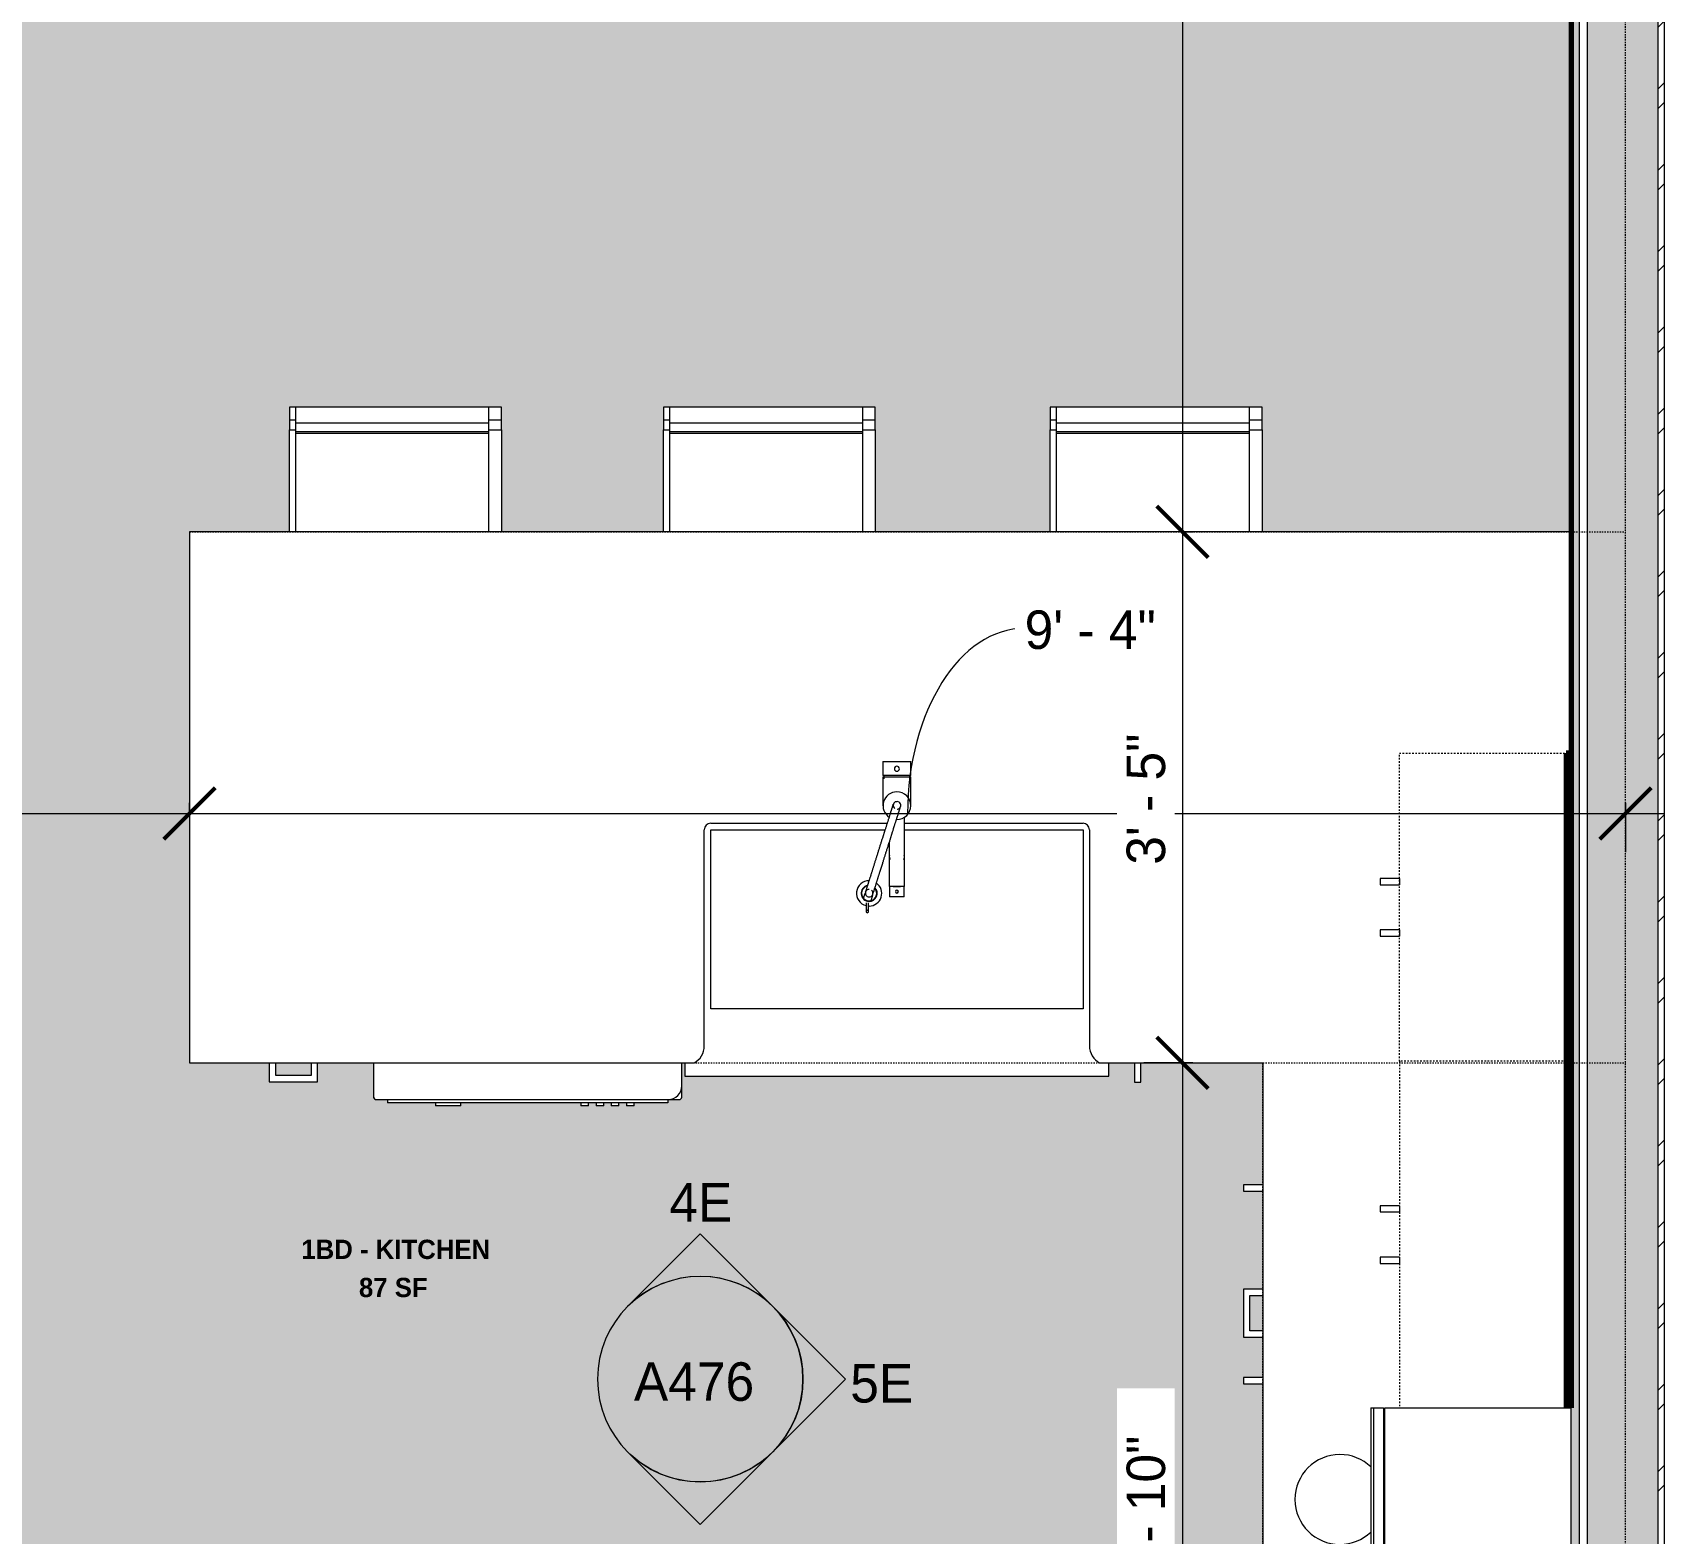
# Model space of a CAD drawing. Header units: inches. Extents: x 2887 to 5387, y 120 to 10852.
# Drawn here: x 3773.1 to 3900.2, y 10515.6 to 10632.5 of the extents above; entities that cross this region are included whole.
import ezdxf

# ---------------------------------------------------------------- set-up
doc = ezdxf.new("R2010")
doc.units = ezdxf.units.IN
doc.header["$MEASUREMENT"] = 0
doc.linetypes.add('Dash', pattern=[0.25, 0.125, -0.125])
doc.linetypes.add('Dash 3_32_', pattern=[0.1875, 0.09375, -0.09375])
for name, color, linetype, lineweight in [('0-2', 10, 'Continuous', 5), ('A-ANNO-DIMS', 211, 'Continuous', 9), ('A-ANNO-DIMS-32', 211, 'Continuous', 9), ('A-AREA-IDEN', 2, 'Continuous', 9), ('A-DETL-1', 90, 'Dash 3_32_', 18), ('A-WALL-1', 250, 'Continuous', 18), ('A-WALL-2', 113, 'Continuous', 70), ('A-WALL-3', 113, 'Continuous', 9), ('A-WALL-PATT-1', 50, 'Continuous', 9), ('A-WALL-PATT-2', 253, 'Continuous', 9), ('A-WALL-PATT-3', 8, 'Continuous', 9), ('G-ANNO-SYMB', 111, 'Continuous', 9), ('I-FURN', 30, 'Continuous', 9), ('I-WALL-1', 7, 'Continuous', 70), ('P-SANR-FIXT', 6, 'Continuous', 9), ('Q-CASE', 31, 'Continuous', 9), ('Q-CASE-3', 31, 'Dash', 9), ('Q-SPCQ', 91, 'Continuous', 9)]:
    doc.layers.add(name, color=color, linetype=linetype, lineweight=lineweight)
doc.layers.add('A-AREA-PATT-1', color=255, linetype='Continuous', lineweight=9, transparency=1)
doc.styles.add('Century Gothic', font='ufonts.com_century-gothic.ttf', dxfattribs={"height": 3})
doc.styles.add('Century Gothic_B_1', font='GOTHICB.TTF', dxfattribs={"height": 1.5})
doc.dimstyles.new('OD_1__HACK', dxfattribs={"dimscale": 12, "dimtxt": 3.132505, "dimasz": 0.333333, "dimexe": 0.25, "dimexo": 0.166667, "dimgap": 0.041667, "dimtad": 1, "dimdec": 0, "dimzin": 3, "dimdsep": 46, "dimlunit": 4, "dimtxsty": 'Century Gothic', "dimblk1": 'OBLIQUE', "dimblk2": 'OBLIQUE', "dimsah": 1, "dimcen": 0.09, "dimdle": 0.25, "dimazin": 0, "dimtfac": 1, "dimtdec": 4, "dimtix": 1, "dimtmove": 0, "dimatfit": 3, "dimfxl": 1, "dimtvp": 1, "dimtfill": 1, "dimfrac": 2, "dimtolj": 1, "dimtzin": 0, "dimarcsym": 2})
doc.dimstyles.new('OD_1__HACK_1', dxfattribs={"dimscale": 12, "dimtxt": 3.132505, "dimasz": 0.333333, "dimexe": 0.25, "dimexo": 0.166667, "dimgap": 0.041667, "dimtad": 1, "dimdec": 0, "dimzin": 3, "dimdsep": 46, "dimlunit": 4, "dimtxsty": 'Century Gothic', "dimblk1": 'OBLIQUE', "dimblk2": 'OBLIQUE', "dimsah": 1, "dimcen": 0.09, "dimdle": 0.25, "dimazin": 0, "dimtfac": 1, "dimtdec": 4, "dimtix": 1, "dimtmove": 1, "dimatfit": 3, "dimfxl": 1, "dimtvp": 1, "dimtfill": 1, "dimfrac": 2, "dimtolj": 1, "dimtzin": 0, "dimarcsym": 2})
pattern_1 = [(0, (0, 0), (10.24, 2.56), [0.422, -7.258, 0.422, -7.258, -40.96]), (0, (0, 0), (10.24, 2.56), [-15.36, 0.422, -14.938, 0.422, -7.258, -17.92]), (0, (0, 0), (10.24, 2.56), [-38.4, 0.422, -4.698, 0.422, -12.378]), (120, (3.84, 1.28), (-7.33702503, 7.58810013), [0.422, -7.258, 0.422, -7.258, -40.96]), (120, (3.84, 1.28), (-7.33702503, 7.58810013), [-15.36, 0.422, -14.938, 0.422, -7.258, -17.92]), (120, (3.84, 1.28), (-7.33702503, 7.58810013), [-38.4, 0.422, -4.698, 0.422, -12.378]), (240, (5.12, 6.4), (-2.90297497, -10.14810013), [0.422, -7.258, 0.422, -7.258, -40.96]), (240, (5.12, 6.4), (-2.90297497, -10.14810013), [-15.36, 0.422, -14.938, 0.422, -7.258, -17.92]), (240, (5.12, 6.4), (-2.90297497, -10.14810013), [-38.4, 0.422, -4.698, 0.422, -12.378])]

# ---------------------------------------------------------------- blocks, each defined once
blk = doc.blocks.new('CTR - 1st Phase - Common Walls_rvt-4-2ND _ 3RD FLOOR - 1BD A - ADA TYPE B')
at = {"layer": 'A-WALL-PATT-1'}
h = blk.add_hatch(dxfattribs=at)
h.set_pattern_fill('FP_1', color=256, style=0, pattern_type=2)
h.set_pattern_definition(pattern_1)
h.paths.add_polyline_path([(-2919.95, 10458.16), (-2919.95, 10715.5), (-2920.57, 10715.5), (-2920.57, 10458.16)], flags=0)
h.paths.add_polyline_path([(-2920.57, 10753.5), (-2919.95, 10753.5), (-2919.95, 10843.14), (-2920.57, 10843.14), (-2920.57, 10758.75)], flags=0)
h = blk.add_hatch(dxfattribs=at)
h.set_pattern_fill('FP_1', color=256, style=0, pattern_type=2)
h.set_pattern_definition(pattern_1)
h.paths.add_polyline_path([(-2913.31, 10457.54), (-2913.31, 10843.14), (-2913.32, 10843.14), (-2913.32, 10457.54)], flags=0)
at = {"layer": 'A-WALL-PATT-2'}
h = blk.add_hatch(dxfattribs=at)
h.set_pattern_fill('FP_2', color=256, style=0, pattern_type=2)
h.set_pattern_definition([(161.57, (0.16, 0.16), (-1.279773737, -0.000426766), [0, -9.107, 1.011, 0]), (18.43, (-0.16, 0.16), (-1.279773737, 0.000426766), [0, -9.107, 1.011, 0]), (108.43, (0.16, 0.16), (0.639452382, -3.199964008), [3.035, -7.083]), (71.57, (-0.16, 0.16), (0.639452382, 3.199964008), [3.035, -7.083])])
h.paths.add_polyline_path([(-2913.82, 10457.54), (-2913.82, 10843.14), (-2919.32, 10843.14), (-2919.32, 10457.54)], flags=0)
at = {"layer": 'A-WALL-PATT-3'}
h = blk.add_hatch(dxfattribs=at)
h.set_pattern_fill('FP_3', color=256, style=0, pattern_type=2)
h.set_pattern_definition([(45, (0, 0), (-3.1678384, 3.1678384), []), (45, (0, 4.8), (-3.1678384, 3.1678384), [])])
h.paths.add_polyline_path([(-2913.32, 10457.54), (-2913.32, 10843.14), (-2913.82, 10843.14), (-2913.82, 10457.54)], flags=0)
at = {"layer": 'A-WALL-1'}
for p, q in [((-2913.82, 10843.14), (-2913.82, 10458.16)), ((-2913.32, 10843.14), (-2913.32, 10458.16)), ((-2919.95, 10715.5), (-2919.95, 10458.16)), ((-2919.32, 10715.5), (-2919.32, 10458.16))]:
    blk.add_line(p, q, dxfattribs=at)
at = {"layer": 'I-WALL-1'}
blk.add_line((-2920.57, 10715.5), (-2920.57, 10525.42), dxfattribs=at)
blk = doc.blocks.new('Range - 24_ x 30_-2320547-2ND _ 3RD FLOOR - 1BD A - ADA TYPE B')
at = {"layer": 'Q-SPCQ'}
blk.add_line((29.25, 22), (30, 22), dxfattribs=at)
for centre, radius, start, end in [((6.5, 6), 3.5, 81.0228, 98.9772), ((6.5, 6), 3.5, 136.4283, 180), ((6.5, 6), 3.5, 360, 43.5294), ((23.5, 6), 3, 140.052, 180), ((23.5, 6), 3, 360, 53.8773), ((6.5, 6), 3.5, 180, 0), ((23.5, 6), 3, 180, 360)]:
    blk.add_arc(centre, radius, start, end, dxfattribs=at)
blk = doc.blocks.new('Dishwasher_15404 - 34_ counter-547918-2ND _ 3RD FLOOR - 1BD A - ADA TYPE B')
at = {"layer": 'Q-SPCQ'}
for p, q in [((25.8, 24), (24.02, 24)), ((26.68, 24), (25.8, 24)), ((26.87, 22.93), (26.87, 23.8)), ((26.87, 0.2), (26.87, 22.93)), ((26.87, 22.91), (27.12, 22.91)), ((27.12, 22.91), (27.12, 1.09)), ((27.37, 20.28), (27.12, 20.28)), ((27.12, 19.69), (27.37, 19.69)), ((27.37, 19.1), (27.12, 19.1)), ((27.37, 19.1), (27.37, 18.51)), ((27.37, 20.28), (27.37, 19.69)), ((27.12, 18.51), (27.37, 18.51)), ((27.37, 17.92), (27.12, 17.92)), ((27.37, 17.92), (27.37, 17.33)), ((27.12, 17.33), (27.37, 17.33)), ((27.37, 16.74), (27.12, 16.74)), ((27.37, 16.74), (27.37, 16.15)), ((27.12, 16.15), (27.37, 16.15)), ((27.37, 6.79), (27.12, 6.79)), ((27.37, 6.79), (27.37, 5.81)), ((27.37, 5.81), (27.37, 4.82)), ((27.12, 4.82), (27.37, 4.82)), ((26.87, 1.09), (27.12, 1.09)), ((24.02, 0), (26.68, 0))]:
    blk.add_line(p, q, dxfattribs=at)
for centre, radius, start, end in [((25.8, 22.93), 1.07, 360, 90), ((26.68, 23.8), 0.197, 0, 90), ((26.68, 0.2), 0.197, 270, 360), ((26.68, 0.2), 0.197, 285, 345)]:
    blk.add_arc(centre, radius, start, end, dxfattribs=at)
blk = doc.blocks.new('Bar_Stool_6722_1_ - Bar_Stool_6722_1_-1229311-2ND _ 3RD FLOOR - 1BD A - ADA TYPE B')
at = {"layer": 'I-FURN'}
for p, q in [((0, 1.78), (0, 9.71)), ((1, 2.03), (1, 9.71)), ((16, 9.71), (16, 2.03)), ((16.5, 9.71), (16.5, 1.78)), ((1, 1.78), (0, 1.78)), ((0, 1.78), (0, 0.98)), ((1, 1.91), (1, 2.03)), ((16, 2.03), (1, 2.03)), ((1, 1.24), (1, 1.91)), ((16, 1.91), (1, 1.91)), ((16, 2.03), (16, 1.91)), ((16, 1.91), (16, 1.24)), ((16.5, 1.78), (16, 1.78)), ((16.5, 0.98), (16.5, 1.78)), ((1, 0.98), (0, 0.98)), ((0, 0.98), (0, 0)), ((1, 0), (1, 1.24)), ((1, 1.24), (16, 1.24)), ((16, 1.24), (16, 0)), ((16.5, 0.98), (16, 0.98)), ((16.5, 0), (16.5, 0.98)), ((0, 0), (1, 0)), ((1, 0), (16, 0)), ((16, 0), (16.5, 0))]:
    blk.add_line(p, q, dxfattribs=at)
blk = doc.blocks.new('30quot_MicrowaveVent_11166 - 70cm miele oven-2322118-2ND _ 3RD FLOOR - 1BD A - ADA TYPE B')
at = {"layer": 'Q-CASE'}
for p, q in [((-14.2, -14.49), (-14.2, 0)), ((15.68, 0), (-14.2, 0)), ((15.68, 0), (15.68, -14.49)), ((15.68, -14.49), (-14.2, -14.49)), ((-14.2, -14.61), (15.68, -14.61)), ((-14.2, -15.39), (-14.2, -14.61)), ((15.68, -14.61), (15.68, -15.39)), ((-14.2, -15.6), (-14.2, -15.39)), ((-14.2, -15.39), (15.68, -15.39)), ((-14.2, -15.6), (15.68, -15.6)), ((7.69, -16.55), (7.69, -15.63)), ((8.88, -15.63), (8.88, -16.55)), ((15.68, -15.39), (15.68, -15.6)), ((7.69, -16.6), (8.88, -16.6))]:
    blk.add_line(p, q, dxfattribs=at)
blk = doc.blocks.new('Base Cabinet 4 Drawer 254 - Base Cabinet 4 Drawer 254 12_-2556189-2ND _ 3RD FLOOR - 1BD A - ADA TYPE B')
at = {"layer": 'Q-CASE'}
for p, q in [((-1.14, -24.02), (-1.14, -25.5)), ((-0.64, -25), (-0.64, -24.02)), ((2.11, -24.02), (2.11, -25)), ((2.61, -25.5), (2.61, -24.02)), ((2.11, -25), (-0.64, -25)), ((-1.14, -25.5), (2.61, -25.5))]:
    blk.add_line(p, q, dxfattribs=at)
blk = doc.blocks.new('kitchen_faucet_14143 - kitchen_faucet_14143-2965259-2ND _ 3RD FLOOR - 1BD A - ADA TYPE B')
at = {"layer": 'P-SANR-FIXT'}
for p, q in [((-7.23, 2.59), (-6.81, 2.46)), ((-7.58, 2.4), (-8.24, 2.4)), ((-8.24, 2.2), (-7.58, 2.2)), ((-6.99, 1.91), (-7.41, 2.04)), ((-6.3, 0.57), (-7.09, 0.57)), ((-7.09, -0.57), (-7.09, 0.57)), ((-2.84, 0.59), (-6.3, 0.59)), ((-6.3, 0.3), (-6.3, 0.59)), ((-6.3, 0.29), (-6.3, 0.15)), ((-6.3, 0.15), (-6.3, 0.29)), ((-6.3, 0.15), (-6.3, -0.15)), ((-6.3, -0.15), (-6.3, 0.15)), ((-3.97, 0.59), (-4.89, 0.59)), ((-0.9, 0.59), (-0.93, 0.59)), ((2.26, 1.08), (0, 1.08)), ((2.34, 1.02), (2.1, 1.02)), ((2.26, 1.08), (2.26, -1.08)), ((3.44, 1.08), (2.34, 1.08)), ((2.34, -1.08), (2.34, 1.08)), ((3.44, 1.08), (3.44, -1.08)), ((-7.09, -0.57), (-6.3, -0.57)), ((-6.3, -0.15), (-6.3, -0.29)), ((-6.3, -0.29), (-6.3, -0.15)), ((-6.3, -0.59), (-6.3, -0.3)), ((-6.3, -0.59), (-0.9, -0.59)), ((-4.89, -0.59), (-3.97, -0.59)), ((0, -1.08), (2.26, -1.08)), ((2.1, -1.02), (2.34, -1.02)), ((2.34, -1.08), (3.44, -1.08))]:
    blk.add_line(p, q, dxfattribs=at)
at = {"layer": 'P-SANR-FIXT', "flags": 128}
for points in [[(-6.52, 2.15), (-6.53, 2.23), (-6.56, 2.3), (-6.61, 2.36), (-6.67, 2.41), (-6.74, 2.44), (-6.82, 2.45), (-6.9, 2.44), (-6.97, 2.41), (-7.03, 2.36), (-7.08, 2.3), (-7.1, 2.23), (-7.11, 2.15)], [(-7.11, 2.15), (-7.1, 2.08), (-7.08, 2), (-7.03, 1.94), (-6.97, 1.9), (-6.9, 1.87), (-6.82, 1.86), (-6.74, 1.87), (-6.67, 1.9), (-6.61, 1.94), (-6.59, 1.97)], [(-6.91, 1.87), (-6.91, 1.87), (-6.91, 1.87), (-6.9, 1.87), (-6.9, 1.87), (-6.9, 1.87), (-6.89, 1.87), (-6.89, 1.86), (-6.88, 1.86), (-6.88, 1.86), (-6.87, 1.86), (-6.86, 1.86), (-6.71, 1.81), (-6.69, 1.8), (-6.68, 1.8), (-6.51, 1.75), (-6.49, 1.74), (-6.46, 1.73), (-6.43, 1.72), (-6.41, 1.71), (-6.38, 1.7), (-6.35, 1.69), (-6.32, 1.68), (-6.29, 1.67), (-6.26, 1.66), (-6.22, 1.65), (-6.19, 1.64), (-6.16, 1.63), (-6.12, 1.62), (-6.09, 1.61), (-6.05, 1.6), (-6.01, 1.59), (-5.98, 1.58), (-5.94, 1.56), (-5.9, 1.55), (-5.86, 1.54), (-5.82, 1.53), (-5.78, 1.51), (-5.74, 1.5), (-5.69, 1.49), (-5.65, 1.47), (-5.61, 1.46), (-5.56, 1.45), (-5.52, 1.43), (-5.47, 1.42), (-5.42, 1.4), (-5.38, 1.39), (-5.33, 1.37), (-5.28, 1.36), (-5.23, 1.34), (-5.18, 1.33), (-4.48, 1.1), (-4.42, 1.09), (-4.36, 1.07), (-4.31, 1.05), (-4.25, 1.03), (-4.19, 1.01), (-4.13, 0.99), (-4.07, 0.98), (-4.02, 0.96), (-3.96, 0.94), (-3.9, 0.92), (-3.84, 0.9), (-3.78, 0.88), (-3.72, 0.86), (-3.66, 0.85), (-3.6, 0.83), (-3.54, 0.81), (-3.48, 0.79), (-3.42, 0.77), (-3.36, 0.75), (-3.3, 0.73), (-3.24, 0.71), (-3.18, 0.69), (-3.12, 0.68), (-3.06, 0.66), (-3, 0.64), (-2.94, 0.62), (-2.88, 0.6), (-2.83, 0.58), (-2.77, 0.56), (-2.71, 0.55), (-2.65, 0.53), (-2.03, 0.33), (-1.98, 0.32), (-1.93, 0.3), (-1.88, 0.28), (-1.83, 0.27), (-1.78, 0.25), (-1.54, 0.18), (-1.49, 0.16), (-1.45, 0.15), (-1.4, 0.13), (-1.36, 0.12), (-1.31, 0.1), (-1.27, 0.09), (-1.23, 0.08), (-1.18, 0.06), (-1.14, 0.05), (-1.1, 0.04), (-1.06, 0.03), (-1.03, 0.01), (-0.99, 0), (-0.95, -0.01), (-0.91, -0.02), (-0.88, -0.03), (-0.84, -0.04), (-0.81, -0.05), (-0.77, -0.07), (-0.74, -0.08), (-0.71, -0.09), (-0.68, -0.1), (-0.65, -0.11), (-0.62, -0.11), (-0.59, -0.12), (-0.56, -0.13), (-0.53, -0.14), (-0.51, -0.15), (-0.48, -0.16), (-0.45, -0.17), (-0.43, -0.17), (-0.41, -0.18), (-0.38, -0.19), (-0.36, -0.2), (-0.34, -0.2), (-0.32, -0.21), (-0.3, -0.21), (-0.28, -0.22), (-0.26, -0.23), (-0.25, -0.23), (-0.23, -0.24), (-0.21, -0.24), (-0.2, -0.25), (-0.18, -0.25), (-0.17, -0.26), (-0.16, -0.26), (-0.15, -0.26), (-0.14, -0.27), (-0.13, -0.27), (-0.12, -0.27), (-0.11, -0.28), (-0.1, -0.28), (-0.09, -0.28), (-0.09, -0.28), (-0.08, -0.28), (-0.08, -0.29), (-0.07, -0.29), (-0.07, -0.29), (-0.07, -0.29), (-0.07, -0.29), (-0.06, -0.29), (-0.06, -0.29)], [(-6.73, 2.43), (-6.73, 2.43), (-6.73, 2.43), (-6.73, 2.43), (-6.72, 2.43), (-6.72, 2.43), (-6.72, 2.43), (-6.71, 2.43), (-6.71, 2.43), (-6.7, 2.42), (-6.69, 2.42), (-6.68, 2.42), (-6.53, 2.37), (-6.52, 2.37), (-6.5, 2.36), (-6.48, 2.35), (-6.46, 2.35), (-6.44, 2.34), (-6.42, 2.33), (-6.39, 2.33), (-6.37, 2.32), (-6.34, 2.31), (-6.32, 2.3), (-6.29, 2.3), (-6.27, 2.29), (-6.24, 2.28), (-6.21, 2.27), (-6.18, 2.26), (-6.15, 2.25), (-6.12, 2.24), (-6.09, 2.23), (-6.06, 2.22), (-6.03, 2.21), (-5.99, 2.2), (-5.96, 2.19), (-5.92, 2.18), (-5.89, 2.17), (-5.85, 2.16), (-5.81, 2.14), (-5.78, 2.13), (-5.74, 2.12), (-5.7, 2.11), (-5.66, 2.1), (-5.62, 2.08), (-5.58, 2.07), (-5.53, 2.06), (-5.49, 2.04), (-5.45, 2.03), (-5.4, 2.01), (-5.36, 2), (-5.31, 1.99), (-5.27, 1.97), (-5.22, 1.96), (-5.17, 1.94), (-5.12, 1.93), (-5.07, 1.91), (-5.02, 1.9), (-4.97, 1.88), (-4.92, 1.86), (-4.87, 1.85), (-4.82, 1.83), (-4.77, 1.81), (-4.71, 1.8), (-4.66, 1.78), (-4.61, 1.76), (-4.55, 1.75), (-4.5, 1.73), (-4.44, 1.71), (-4.39, 1.69), (-4.33, 1.68), (-4.27, 1.66), (-4.22, 1.64), (-4.16, 1.62), (-4.1, 1.6), (-4.04, 1.59), (-3.99, 1.57), (-3.93, 1.55), (-3.87, 1.53), (-3.81, 1.51), (-3.75, 1.49), (-3.69, 1.47), (-3.63, 1.46), (-3.57, 1.44), (-3.51, 1.42), (-3.45, 1.4), (-3.39, 1.38), (-3.33, 1.36), (-3.27, 1.34), (-3.21, 1.32), (-3.15, 1.31), (-3.09, 1.29), (-3.03, 1.27), (-2.97, 1.25), (-2.92, 1.23), (-2.86, 1.21), (-2.8, 1.19), (-2.74, 1.17), (-2.68, 1.16), (-2.62, 1.14), (-2.56, 1.12), (-2.51, 1.1), (-1.88, 0.9), (-1.83, 0.89), (-1.78, 0.87), (-1.73, 0.85), (-1.67, 0.84), (-1.62, 0.82), (-1.4, 0.75), (-1.35, 0.74), (-1.3, 0.72), (-1.26, 0.71), (-1.21, 0.69), (-1.17, 0.68), (-1.12, 0.66), (-1.08, 0.65), (-1.04, 0.64), (-1, 0.62), (-0.96, 0.61), (-0.92, 0.6), (-0.88, 0.59), (-0.84, 0.57), (-0.8, 0.56), (-0.76, 0.55), (-0.73, 0.54), (-0.69, 0.53), (-0.66, 0.52), (-0.62, 0.51), (-0.59, 0.5), (-0.56, 0.49), (-0.52, 0.47), (-0.49, 0.47), (-0.46, 0.46), (-0.43, 0.45), (-0.4, 0.44), (-0.38, 0.43), (-0.35, 0.42), (-0.32, 0.41), (-0.3, 0.4), (-0.27, 0.4), (-0.25, 0.39), (-0.22, 0.38), (-0.2, 0.37), (-0.18, 0.37), (-0.16, 0.36), (-0.14, 0.35), (-0.12, 0.35), (-0.1, 0.34), (-0.08, 0.34), (-0.06, 0.33), (-0.05, 0.32), (-0.03, 0.32), (-0.02, 0.32), (0, 0.31), (0.01, 0.31), (0.02, 0.3), (0.03, 0.3), (0.04, 0.3), (0.05, 0.29), (0.06, 0.29), (0.07, 0.29), (0.08, 0.28), (0.09, 0.28), (0.09, 0.28), (0.1, 0.28), (0.1, 0.28), (0.11, 0.28), (0.11, 0.28), (0.11, 0.27), (0.11, 0.27), (0.11, 0.27)], [(0.27, -0.18), (0.3, -0.11), (0.32, -0.03), (0.31, 0.04), (0.29, 0.12), (0.25, 0.18), (0.19, 0.23), (0.13, 0.27), (0.05, 0.29), (-0.03, 0.28), (-0.1, 0.26), (-0.17, 0.22), (-0.22, 0.16)], [(-0.27, -0.02), (-0.27, -0.06), (-0.24, -0.13), (-0.2, -0.2), (-0.15, -0.25), (-0.08, -0.28), (0, -0.3), (0.08, -0.3), (0.15, -0.28), (0.21, -0.23), (0.27, -0.18)]]:
    blk.add_lwpolyline(points, dxfattribs=at)
at = {"layer": 'P-SANR-FIXT'}
for centre, radius, start, end in [((-6.83, 2.16), 0.984, 0, 166.1547), ((-6.83, 2.16), 0.63, 10.1899, 180), ((-6.83, 2.16), 0.591, 132.8835, 180), ((-6.83, 2.16), 0.591, 12.1323, 132.8835), ((-6.83, 2.16), 0.984, 177.3509, 180), ((-6.83, 2.16), 0.984, 180, 324.7572), ((-6.83, 2.16), 0.63, 180, 313.7571), ((-6.83, 2.16), 0.591, 180, 191.3603), ((-6.83, 2.16), 0.591, 191.3603, 311.9843), ((-6.69, 0), 0.118, 0, 180), ((0, 0), 1.08, 178.2378, 180), ((0, 0), 1.08, 0, 147.1418), ((2.88, 0), 0.197, 360, 180), ((-6.69, 0), 0.118, 180, 360), ((0, 0), 1.08, 180, 360), ((2.88, 0), 0.197, 180, 360)]:
    blk.add_arc(centre, radius, start, end, dxfattribs=at)
for centre, major_axis, ratio, start_param, end_param in [((-8.24, 2.3), (0, 0.0984), 0.984808, 4.712389, 7.853982), ((-8.24, 2.3), (0, 0.0984), 0.984808, 1.570796, 4.712389), ((-3.97, 0), (0, 0.591), 0.906308, 6.104473, 6.736574), ((-3.97, 0), (0, 0.591), 0.906308, 2.688204, 3.320305)]:
    blk.add_ellipse(centre, major_axis=major_axis, ratio=ratio, start_param=start_param, end_param=end_param, dxfattribs=at)
blk = doc.blocks.new('Stainless Steel Farmhous Kitchen Sink - Stainless Steel Farmhous Kitchen Sink-2552578-2ND _ 3RD FLOOR - 1BD A - ADA TYPE B')
at = {"layer": 'P-SANR-FIXT'}
for p, q in [((-33, 22.2), (-33, 21.17)), ((0, 22.2), (-33, 22.2)), ((0, 21.17), (0, 22.2)), ((-31, 3), (-31, 16.96)), ((-31, 16.96), (-2, 16.96)), ((-2, 16.96), (-2, 3)), ((-17.09, 3), (-31, 3)), ((-2, 3), (-15.61, 3))]:
    blk.add_line(p, q, dxfattribs=at)
blk = doc.blocks.new('300 Series Wall Hung Cabinet_302 - 27_ X 36_-2604985-2ND _ 3RD FLOOR - 1BD A - ADA TYPE B')
at = {"layer": 'Q-CASE'}
for p, q in [((-2.25, -13.19), (-1.76, -13.19)), ((-2.25, -13.19), (-2.25, -14.69)), ((-1.76, -14.69), (-1.76, -13.19)), ((1.75, -13.19), (2.24, -13.19)), ((1.75, -13.19), (1.75, -14.69)), ((2.24, -14.69), (2.24, -13.19)), ((-2.25, -14.69), (-1.76, -14.69)), ((1.75, -14.69), (2.24, -14.69))]:
    blk.add_line(p, q, dxfattribs=at)
at = {"layer": 'Q-CASE-3'}
for p, q in [((13.5, -0.19), (-13.5, -0.19)), ((-13.5, -0.19), (-13.5, -13.19)), ((13.5, -13.19), (13.5, -0.19)), ((-13.5, -13.19), (13.5, -13.19))]:
    blk.add_line(p, q, dxfattribs=at)
blk = doc.blocks.new('Base Cabinet Corner 197 - Base Cabinet Corner 197-2565125-2ND _ 3RD FLOOR - 1BD A - ADA TYPE B')
at = {"layer": 'Q-CASE'}
for p, q in [((10.24, -24), (10.24, -25.5)), ((10.73, -25.5), (10.73, -24)), ((10.24, -25.5), (10.73, -25.5)), ((2.23, -33.51), (0.74, -33.51)), ((0.74, -34), (2.23, -34)), ((2.23, -34), (2.23, -33.51))]:
    blk.add_line(p, q, dxfattribs=at)
blk = doc.blocks.new('Single Door 1 Drawer 211 - 211 Base Cabinet Single Door1 Drawer 15_-2709718-2ND _ 3RD FLOOR - 1BD A - ADA TYPE B')
at = {"layer": 'Q-CASE'}
for p, q in [((-5.64, -24), (-5.64, -25.5)), ((-5.14, -25), (-5.14, -24)), ((-2.39, -24), (-2.39, -25)), ((-1.89, -25.5), (-1.89, -24)), ((1.24, -24), (1.24, -25.5)), ((1.73, -25.5), (1.73, -24)), ((-2.39, -25), (-5.14, -25)), ((-5.64, -25.5), (-1.89, -25.5)), ((1.24, -25.5), (1.73, -25.5))]:
    blk.add_line(p, q, dxfattribs=at)
blk = doc.blocks.new('300 Series Wall Hung Cabinet_302 - 24_ X 36_-2573645-2ND _ 3RD FLOOR - 1BD A - ADA TYPE B')
at = {"layer": 'Q-CASE'}
for p, q in [((-1.76, 14.69), (-2.25, 14.69)), ((-2.25, 14.69), (-2.25, 13.19)), ((-1.76, 13.19), (-1.76, 14.69)), ((2.24, 14.69), (1.75, 14.69)), ((1.75, 14.69), (1.75, 13.19)), ((2.24, 13.19), (2.24, 14.69)), ((-1.76, 13.19), (-2.25, 13.19)), ((2.24, 13.19), (1.75, 13.19))]:
    blk.add_line(p, q, dxfattribs=at)
at = {"layer": 'Q-CASE-3'}
for p, q in [((-12, 0.19), (-12, 13.19)), ((-12, 13.19), (12, 13.19)), ((12, 13.19), (12, 0.19)), ((12, 0.19), (-12, 0.19))]:
    blk.add_line(p, q, dxfattribs=at)
blk = doc.blocks.new('Elevation - Filled Arrow-152140-2ND _ 3RD FLOOR - 1BD A - ADA TYPE B')
at = {"layer": 'G-ANNO-SYMB'}
for start, end in [(360, 180), (180, 360)]:
    blk.add_arc((0, 0), 0.25, start, end, dxfattribs=at)
blk = doc.blocks.new('Elevation - Filled Arrow-151867-2ND _ 3RD FLOOR - 1BD A - ADA TYPE B')
at = {"layer": 'G-ANNO-SYMB'}
for p, q in [((0, 0.3536), (-0.1768, 0.1768)), ((0.1768, 0.1768), (0, 0.3536))]:
    blk.add_line(p, q, dxfattribs=at)
blk.add_arc((0, 0), 0.25, 45, 135, dxfattribs=at)
blk = doc.blocks.new('DIMBLOCK53-2ND _ 3RD FLOOR - 1BD A - ADA TYPE B')
at = {"layer": 'A-ANNO-DIMS-32', "lineweight": 50}
for p, q in [((3741.17, 10571.71), (3743.17, 10573.71)), ((3785.3, 10571.71), (3787.3, 10573.71)), ((3741.17, 10571.71), (3739.17, 10569.71)), ((3785.3, 10571.71), (3783.3, 10569.71))]:
    blk.add_line(p, q, dxfattribs=at)
at = {"layer": 'A-ANNO-DIMS-32'}
for p, q in [((3741.17, 10572.54), (3741.17, 10568.71)), ((3741.17, 10571.71), (3741.17, 10572.54)), ((3785.3, 10572.54), (3785.3, 10568.71)), ((3785.3, 10571.71), (3785.3, 10572.54)), ((3741.17, 10571.71), (3785.3, 10571.71))]:
    blk.add_line(p, q, dxfattribs=at)
at = {"layer": 'A-ANNO-DIMS-32', "color": 0, "insert": (3757.99, 10576.06), "char_height": 3, "width": 12.5897, "attachment_point": 1, "line_spacing_factor": 0.984502, "style": 'Century Gothic', "bg_fill": 3, "box_fill_scale": 1.25, "bg_fill_color": 256, "bg_fill_true_color": 13158600, "bg_fill_transparency": 0}
blk.add_mtext('3\' - 8"', dxfattribs=at)
blk = doc.blocks.new('_Oblique')
at = {"color": 0, "linetype": 'ByBlock', "lineweight": -2}
blk.add_line((-0.5, -0.5), (0.5, 0.5), dxfattribs=at)
blk = doc.blocks.new('DIMBLOCK54-2ND _ 3RD FLOOR - 1BD A - ADA TYPE B')
at = {"layer": 'A-ANNO-DIMS-32', "lineweight": 50}
for p, q in [((3785.3, 10571.71), (3787.3, 10573.71)), ((3897.14, 10571.71), (3899.14, 10573.71)), ((3785.3, 10571.71), (3783.3, 10569.71)), ((3897.14, 10571.71), (3895.14, 10569.71))]:
    blk.add_line(p, q, dxfattribs=at)
at = {"layer": 'A-ANNO-DIMS-32'}
for p, q in [((3785.3, 10572.54), (3785.3, 10568.71)), ((3785.3, 10571.71), (3785.3, 10572.54)), ((3897.14, 10572.54), (3897.14, 10568.71)), ((3897.14, 10571.71), (3897.14, 10572.54)), ((3785.3, 10571.71), (3900.14, 10571.71))]:
    blk.add_line(p, q, dxfattribs=at)
blk.add_ellipse((3850.34, 10571.71), major_axis=(0, 14.44), ratio=0.631093, start_param=0, end_param=1.570796, dxfattribs=at)
at = {"layer": 'A-ANNO-DIMS-32', "color": 0, "insert": (3850.34, 10587.54), "char_height": 3, "width": 12.5897, "attachment_point": 1, "line_spacing_factor": 0.984502, "style": 'Century Gothic', "bg_fill": 3, "box_fill_scale": 1.25, "bg_fill_color": 256, "bg_fill_true_color": 13158600, "bg_fill_transparency": 0}
blk.add_mtext('9\' - 4"', dxfattribs=at)
blk = doc.blocks.new('DIMBLOCK55-2ND _ 3RD FLOOR - 1BD A - ADA TYPE B')
at = {"layer": 'A-ANNO-DIMS-32'}
for p, q in [((3862.63, 10846.14), (3862.63, 10593.66)), ((3863.45, 10843.14), (3859.63, 10843.14)), ((3862.63, 10843.14), (3863.45, 10843.14)), ((3863.45, 10593.66), (3859.63, 10593.66)), ((3862.63, 10593.66), (3863.45, 10593.66))]:
    blk.add_line(p, q, dxfattribs=at)
at = {"layer": 'A-ANNO-DIMS-32', "lineweight": 50}
for p, q in [((3862.63, 10843.14), (3860.63, 10845.14)), ((3862.63, 10843.14), (3864.63, 10841.14)), ((3862.63, 10593.66), (3860.63, 10595.66)), ((3862.63, 10593.66), (3864.63, 10591.66))]:
    blk.add_line(p, q, dxfattribs=at)
at = {"layer": 'A-ANNO-DIMS-32', "color": 0, "insert": (3858.28, 10711.99), "char_height": 3, "width": 15.394, "attachment_point": 1, "rotation": 90, "line_spacing_factor": 0.984502, "style": 'Century Gothic', "bg_fill": 3, "box_fill_scale": 1.25, "bg_fill_color": 256, "bg_fill_true_color": 13158600, "bg_fill_transparency": 0}
blk.add_mtext('20\' - 9"', dxfattribs=at)
blk = doc.blocks.new('DIMBLOCK56-2ND _ 3RD FLOOR - 1BD A - ADA TYPE B')
at = {"layer": 'A-ANNO-DIMS-32', "lineweight": 50}
for p, q in [((3862.63, 10593.66), (3860.63, 10595.66)), ((3862.63, 10593.66), (3864.63, 10591.66)), ((3862.63, 10552.29), (3860.63, 10554.29)), ((3862.63, 10552.29), (3864.63, 10550.29))]:
    blk.add_line(p, q, dxfattribs=at)
at = {"layer": 'A-ANNO-DIMS-32'}
for p, q in [((3863.45, 10593.66), (3859.63, 10593.66)), ((3862.63, 10593.66), (3862.63, 10552.29)), ((3862.63, 10593.66), (3863.45, 10593.66)), ((3863.45, 10552.29), (3859.63, 10552.29)), ((3862.63, 10552.29), (3863.45, 10552.29))]:
    blk.add_line(p, q, dxfattribs=at)
at = {"layer": 'A-ANNO-DIMS-32', "color": 0, "insert": (3858.28, 10567.73), "char_height": 3, "width": 12.5897, "attachment_point": 1, "rotation": 90, "line_spacing_factor": 0.984502, "style": 'Century Gothic', "bg_fill": 3, "box_fill_scale": 1.25, "bg_fill_color": 256, "bg_fill_true_color": 13158600, "bg_fill_transparency": 0}
blk.add_mtext('3\' - 5"', dxfattribs=at)
blk = doc.blocks.new('DIMBLOCK57-2ND _ 3RD FLOOR - 1BD A - ADA TYPE B')
at = {"layer": 'A-ANNO-DIMS-32', "lineweight": 50}
for p, q in [((3862.63, 10552.29), (3860.63, 10554.29)), ((3862.63, 10552.29), (3864.63, 10550.29)), ((3862.63, 10482.16), (3860.63, 10484.16)), ((3862.63, 10482.16), (3864.63, 10480.16))]:
    blk.add_line(p, q, dxfattribs=at)
at = {"layer": 'A-ANNO-DIMS-32'}
for p, q in [((3863.45, 10552.29), (3859.63, 10552.29)), ((3862.63, 10552.29), (3862.63, 10482.16)), ((3862.63, 10552.29), (3863.45, 10552.29)), ((3863.45, 10482.16), (3859.63, 10482.16)), ((3862.63, 10482.16), (3863.45, 10482.16))]:
    blk.add_line(p, q, dxfattribs=at)
at = {"layer": 'A-ANNO-DIMS-32', "color": 0, "insert": (3858.28, 10510.81), "char_height": 3, "width": 15.394, "attachment_point": 1, "rotation": 90, "line_spacing_factor": 0.984502, "style": 'Century Gothic', "bg_fill": 3, "box_fill_scale": 1.25, "bg_fill_color": 256, "bg_fill_true_color": 13158600, "bg_fill_transparency": 0}
blk.add_mtext('5\' - 10"', dxfattribs=at)

msp = doc.modelspace()

# ---------------------------------------------------------------- hatches: boundary and pattern name
at = {"layer": 'A-AREA-PATT-1'}
h = msp.add_hatch(color=256, dxfattribs=at)
h.paths.add_polyline_path([(3743.96, 10593.66), (3793.09, 10593.66), (3793.09, 10603.38), (3809.59, 10603.38), (3809.59, 10593.66), (3822.21, 10593.66), (3822.21, 10603.38), (3838.71, 10603.38), (3838.71, 10593.66), (3852.33, 10593.66), (3852.33, 10603.38), (3868.83, 10603.38), (3868.83, 10593.66), (3892.89, 10593.66), (3892.89, 10698.5), (3878.02, 10698.5), (3878.02, 10699.16), (3877.99, 10699.16), (3877.99, 10699.65), (3878.02, 10699.65), (3878.02, 10714.85), (3877.99, 10714.85), (3877.99, 10715.84), (3878.02, 10715.84), (3878.02, 10716.5), (3882.02, 10716.5), (3882.02, 10752.5), (3878.02, 10752.5), (3878.02, 10753.17), (3877.99, 10753.17), (3877.99, 10754.16), (3878.02, 10754.16), (3878.02, 10769.35), (3877.99, 10769.35), (3877.99, 10769.84), (3878.02, 10769.84), (3878.02, 10770.5), (3892.89, 10770.5), (3892.89, 10842.51), (3743.96, 10842.51), (3743.96, 10658.34), (3744.54, 10658.34), (3744.54, 10655.34), (3741.17, 10655.34), (3741.17, 10621.34), (3744.54, 10621.34), (3744.54, 10618.34), (3743.96, 10618.34), (3743.96, 10597.15)], flags=0)
h.paths.add_polyline_path([(3833.07, 10643.99), (3833.07, 10678.99), (3839.07, 10678.99), (3839.07, 10679.99), (3875.07, 10679.99), (3875.07, 10678.99), (3881.07, 10678.99), (3881.07, 10643.99), (3845.99, 10643.99)], flags=0)
h.paths.add_polyline_path([(3793.74, 10688.99), (3793.74, 10772.99), (3828.74, 10772.99), (3828.74, 10766.99), (3829.74, 10766.99), (3829.74, 10694.99), (3828.74, 10694.99), (3828.74, 10688.99), (3797.74, 10688.99)], flags=0)
h.paths.add_polyline_path([(3839.07, 10781.99), (3839.07, 10782.99), (3833.07, 10782.99), (3833.07, 10817.99), (3881.07, 10817.99), (3881.07, 10782.99), (3875.07, 10782.99), (3875.07, 10781.99)], flags=0)
h = msp.add_hatch(color=256, dxfattribs=at)
h.paths.add_polyline_path([(3784.04, 10476.16), (3782.29, 10476.16), (3782.29, 10512.16), (3784.04, 10512.16), (3784.04, 10477.55)], flags=0)
h.paths.add_polyline_path([(3771.52, 10472.29), (3783.42, 10472.29), (3783.42, 10474.23), (3784.04, 10474.23), (3784.04, 10476.16), (3785.3, 10476.16), (3785.3, 10593.66), (3743.96, 10593.66), (3743.95, 10554.68), (3737.53, 10554.68), (3737.53, 10554.34), (3735.03, 10554.34), (3735.03, 10555.09), (3734.78, 10555.09), (3734.78, 10557.09), (3709.78, 10557.09), (3709.78, 10557.46), (3686.78, 10557.46), (3686.78, 10555.09), (3686.53, 10555.09), (3686.53, 10554.34), (3684.03, 10554.34), (3684.03, 10554.68), (3683.52, 10554.68), (3683.52, 10552.46), (3680.14, 10552.46), (3680.14, 10518.46), (3683.52, 10518.46), (3683.52, 10515.46), (3682.93, 10515.46), (3682.93, 10500.54), (3685.84, 10500.54), (3685.84, 10497.16), (3719.84, 10497.16), (3719.84, 10500.54), (3722.84, 10500.54), (3722.84, 10499.95), (3729.13, 10499.95), (3729.13, 10476.16), (3748.04, 10476.16), (3748.04, 10474.23), (3748.67, 10474.23), (3748.67, 10472.29), (3753.14, 10472.29)], flags=0)
h = msp.add_hatch(color=256, dxfattribs=at)
h.paths.add_polyline_path([(3794.69, 10458.16), (3830.69, 10458.16), (3830.69, 10459.16), (3794.94, 10459.16), (3794.94, 10489.16), (3830.69, 10489.16), (3830.69, 10482.16), (3842.77, 10482.16), (3842.77, 10483.66), (3846.52, 10483.66), (3846.52, 10482.16), (3868.89, 10482.16), (3868.89, 10491.66), (3867.39, 10491.66), (3867.39, 10492.15), (3868.89, 10492.15), (3868.89, 10527.3), (3867.39, 10527.3), (3867.39, 10527.79), (3868.89, 10527.79), (3868.89, 10530.91), (3867.39, 10530.91), (3867.39, 10534.66), (3868.89, 10534.66), (3868.89, 10542.3), (3867.39, 10542.3), (3867.39, 10542.79), (3868.89, 10542.79), (3868.89, 10552.29), (3859.38, 10552.29), (3859.38, 10550.79), (3858.89, 10550.79), (3858.89, 10552.29), (3856.89, 10552.29), (3856.89, 10551.26), (3823.89, 10551.26), (3823.89, 10552.29), (3823.64, 10552.29), (3823.63, 10549.57), (3823.62, 10549.53), (3823.55, 10549.46), (3823.45, 10549.43), (3822.55, 10549.43), (3822.55, 10549.18), (3819.93, 10549.18), (3819.93, 10548.93), (3819.34, 10548.93), (3819.34, 10549.18), (3818.75, 10549.18), (3818.75, 10548.93), (3818.16, 10548.93), (3818.16, 10549.18), (3817.57, 10549.18), (3817.57, 10548.93), (3816.97, 10548.93), (3816.97, 10549.18), (3816.38, 10549.18), (3816.38, 10548.93), (3815.79, 10548.93), (3815.79, 10549.18), (3806.44, 10549.18), (3806.44, 10548.93), (3804.47, 10548.93), (3804.47, 10549.18), (3800.74, 10549.18), (3800.74, 10549.43), (3799.79, 10549.44), (3799.7, 10549.49), (3799.65, 10549.58), (3799.64, 10549.63), (3799.64, 10552.29), (3795.27, 10552.29), (3795.27, 10550.81), (3791.52, 10550.81), (3791.52, 10552.29), (3785.3, 10552.29), (3785.3, 10476.16), (3794.69, 10476.16), (3794.69, 10464.94)], flags=0)
h.paths.add_polyline_path([(3844.27, 10482.16), (3846.02, 10482.16), (3846.02, 10483.16), (3843.27, 10483.16), (3843.27, 10482.16)], flags=0)
h.paths.add_polyline_path([(3859.38, 10482.16), (3858.89, 10482.16), (3858.89, 10483.66), (3859.38, 10483.66), (3859.38, 10483.16)], flags=0)
h.paths.add_polyline_path([(3868.89, 10531.41), (3868.89, 10534.17), (3867.89, 10534.17), (3867.89, 10531.41), (3868.69, 10531.41)], flags=0)
h.paths.add_polyline_path([(3792.02, 10551.3), (3794.77, 10551.3), (3794.77, 10552.29), (3792.02, 10552.29)], flags=0)

# ---------------------------------------------------------------- linework, layer by layer
at = {"layer": 'A-DETL-1'}
for p, q in [((3897.14, 10457.54), (3897.14, 10843.14)), ((3897.14, 10457.53), (3897.14, 10843.13)), ((3785.3, 10593.66), (3785.3, 10552.29)), ((3785.3, 10593.66), (3897.14, 10593.66)), ((3785.3, 10552.29), (3897.14, 10552.29)), ((3868.89, 10482.16), (3868.89, 10552.29))]:
    msp.add_line(p, q, dxfattribs=at)
at = {"layer": 'A-WALL-2'}
for p, q in [((3892.89, 10576.42), (3892.52, 10576.42)), ((3892.52, 10576.42), (3892.52, 10525.42)), ((3892.89, 10525.42), (3892.89, 10576.42))]:
    msp.add_line(p, q, dxfattribs=at)
at = {"layer": 'A-WALL-3'}
for p, q in [((3892.89, 10593.66), (3785.3, 10593.66)), ((3785.3, 10593.66), (3785.3, 10552.29)), ((3825.39, 10553.61), (3825.39, 10570.46)), ((3825.89, 10570.96), (3839.67, 10570.96)), ((3840.98, 10570.96), (3854.89, 10570.96)), ((3855.39, 10570.46), (3855.39, 10553.61)), ((3785.3, 10552.29), (3824.6, 10552.29)), ((3856.19, 10552.29), (3868.89, 10552.29)), ((3868.89, 10552.29), (3868.89, 10482.16))]:
    msp.add_line(p, q, dxfattribs=at)
for centre, radius, start, end in [((3825.89, 10570.46), 0.5, 90, 180), ((3854.89, 10570.46), 0.5, 0, 90), ((3823.89, 10553.61), 1.5, 298.1559, 0), ((3856.89, 10553.61), 1.5, 180, 241.8441)]:
    msp.add_arc(centre, radius, start, end, dxfattribs=at)

# ---------------------------------------------------------------- block references
at = {"layer": '0-2'}
msp.add_blockref('CTR - 1st Phase - Common Walls_rvt-4-2ND _ 3RD FLOOR - 1BD A - ADA TYPE B', (6813.47, 0), dxfattribs=at)
at = {"layer": 'G-ANNO-SYMB', "xscale": 31.99999999999999, "yscale": 31.99999999999999, "zscale": 31.99999999999999}
for name in ['Elevation - Filled Arrow-151867-2ND _ 3RD FLOOR - 1BD A - ADA TYPE B', 'Elevation - Filled Arrow-152140-2ND _ 3RD FLOOR - 1BD A - ADA TYPE B']:
    msp.add_blockref(name, (3825.08, 10527.66), dxfattribs=at)
at = {"layer": 'G-ANNO-SYMB', "extrusion": (0, 0, -1), "xscale": 31.99999999999999, "yscale": 31.99999999999999, "zscale": 31.99999999999999}
for rotation in [90.00000000000134, 180]:
    msp.add_blockref('Elevation - Filled Arrow-151867-2ND _ 3RD FLOOR - 1BD A - ADA TYPE B', (-3825.08, 10527.66), dxfattribs=dict(at, rotation=rotation))
at = {"layer": 'I-FURN', "rotation": 180}
for p in [(3809.59, 10603.38), (3838.71, 10603.38), (3868.83, 10603.38)]:
    msp.add_blockref('Bar_Stool_6722_1_ - Bar_Stool_6722_1_-1229311-2ND _ 3RD FLOOR - 1BD A - ADA TYPE B', p, dxfattribs=at)
at = {"layer": 'P-SANR-FIXT'}
for name, p, rotation in [('kitchen_faucet_14143 - kitchen_faucet_14143-2965259-2ND _ 3RD FLOOR - 1BD A - ADA TYPE B', (3840.39, 10572.33), 90.00000000000729), ('Stainless Steel Farmhous Kitchen Sink - Stainless Steel Farmhous Kitchen Sink-2552578-2ND _ 3RD FLOOR - 1BD A - ADA TYPE B', (3823.89, 10573.46), 180)]:
    msp.add_blockref(name, p, dxfattribs=dict(at, rotation=rotation))
at = {"layer": 'Q-CASE'}
for name, p, rotation in [('300 Series Wall Hung Cabinet_302 - 24_ X 36_-2573645-2ND _ 3RD FLOOR - 1BD A - ADA TYPE B', (3892.71, 10564.42), 89.99999999999984), ('Base Cabinet Corner 197 - Base Cabinet Corner 197-2565125-2ND _ 3RD FLOOR - 1BD A - ADA TYPE B', (3892.89, 10553.03), 269.9999999999955), ('300 Series Wall Hung Cabinet_302 - 27_ X 36_-2604985-2ND _ 3RD FLOOR - 1BD A - ADA TYPE B', (3892.71, 10538.92), 269.9999999999998), ('Single Door 1 Drawer 211 - 211 Base Cabinet Single Door1 Drawer 15_-2709718-2ND _ 3RD FLOOR - 1BD A - ADA TYPE B', (3892.89, 10529.03), 269.9999999999974), ('30quot_MicrowaveVent_11166 - 70cm miele oven-2322118-2ND _ 3RD FLOOR - 1BD A - ADA TYPE B', (3892.89, 10511.22), 269.9999999999994)]:
    msp.add_blockref(name, p, dxfattribs=dict(at, rotation=rotation))
msp.add_blockref('Base Cabinet 4 Drawer 254 - Base Cabinet 4 Drawer 254 12_-2556189-2ND _ 3RD FLOOR - 1BD A - ADA TYPE B', (3792.66, 10576.31), dxfattribs=at)
at = {"layer": 'Q-SPCQ'}
for name, p, rotation in [('Dishwasher_15404 - 34_ counter-547918-2ND _ 3RD FLOOR - 1BD A - ADA TYPE B', (3799.64, 10576.31), 269.9999999999772), ('Range - 24_ x 30_-2320547-2ND _ 3RD FLOOR - 1BD A - ADA TYPE B', (3868.89, 10524.79), 269.9999999999817)]:
    msp.add_blockref(name, p, dxfattribs=dict(at, rotation=rotation))

# ---------------------------------------------------------------- texts
at = {"layer": 'A-AREA-IDEN', "char_height": 1.5, "attachment_point": 1, "style": 'Century Gothic_B_1'}
for s, insert, width in [('1BD - KITCHEN', (3794.01, 10538.52), 16.665), ('87 SF', (3798.5, 10535.55), 5.757)]:
    msp.add_mtext(s, dxfattribs=dict(at, insert=insert, width=width))
at = {"layer": 'G-ANNO-SYMB', "char_height": 3, "attachment_point": 1, "style": 'Century Gothic'}
for s, insert, width in [('4E', (3822.67, 10542.93), 5.555), ('A476', (3819.91, 10528.97), 12.221), ('5E', (3836.76, 10528.84), 5.555)]:
    msp.add_mtext(s, dxfattribs=dict(at, insert=insert, width=width))

# ---------------------------------------------------------------- next in the draw order: dimensions: what is measured, and where the dimension line sits
at = {"layer": 'A-ANNO-DIMS'}
dim = msp.add_linear_dim(base=(3862.63, 10593.66), p1=(3865.45, 10843.14), p2=(3865.45, 10593.66), angle=90, dimstyle='OD_1__HACK', override={"dimpost": '<>', "dimfxl": 249.475}, dxfattribs=at)
dim.commit()
dim.dimension.update_dxf_attribs({"geometry": 'DIMBLOCK55-2ND _ 3RD FLOOR - 1BD A - ADA TYPE B', "text_midpoint": (3860.55, 10718.4)})
dim = msp.add_linear_dim(base=(3785.3, 10571.71), p1=(3741.17, 10574.54), p2=(3785.3, 10574.54), dimstyle='OD_1__HACK', override={"dimpost": '<>', "dimfxl": 44.135527}, dxfattribs=at)
dim.commit()
dim.dimension.update_dxf_attribs({"geometry": 'DIMBLOCK53-2ND _ 3RD FLOOR - 1BD A - ADA TYPE B', "text_midpoint": (3763.24, 10573.79)})

# ---------------------------------------------------------------- next in the draw order: dimensions: what is measured, and where the dimension line sits
dim = msp.add_linear_dim(base=(3897.14, 10571.71), p1=(3785.3, 10574.54), p2=(3897.14, 10574.54), dimstyle='OD_1__HACK_1', override={"dimpost": '<>', "dimfxl": 111.839473}, dxfattribs=at)
dim.commit()
dim.dimension.update_dxf_attribs({"geometry": 'DIMBLOCK54-2ND _ 3RD FLOOR - 1BD A - ADA TYPE B', "text_midpoint": (3856.63, 10585.54), "dimtype": 160})

# ---------------------------------------------------------------- next in the draw order: dimensions: what is measured, and where the dimension line sits
dim = msp.add_linear_dim(base=(3862.63, 10552.29), p1=(3865.45, 10593.66), p2=(3865.45, 10552.29), angle=90, dimstyle='OD_1__HACK', override={"dimpost": '<>', "dimfxl": 41.375}, dxfattribs=at)
dim.commit()
dim.dimension.update_dxf_attribs({"geometry": 'DIMBLOCK56-2ND _ 3RD FLOOR - 1BD A - ADA TYPE B', "text_midpoint": (3860.55, 10572.98)})

# ---------------------------------------------------------------- next in the draw order: dimensions: what is measured, and where the dimension line sits
dim = msp.add_linear_dim(base=(3862.63, 10482.16), p1=(3865.45, 10552.29), p2=(3865.45, 10482.16), angle=90, dimstyle='OD_1__HACK', override={"dimpost": '<>', "dimfxl": 70.13418}, dxfattribs=at)
dim.commit()
dim.dimension.update_dxf_attribs({"geometry": 'DIMBLOCK57-2ND _ 3RD FLOOR - 1BD A - ADA TYPE B', "text_midpoint": (3860.55, 10517.22)})

doc.saveas('drawing.dxf')
